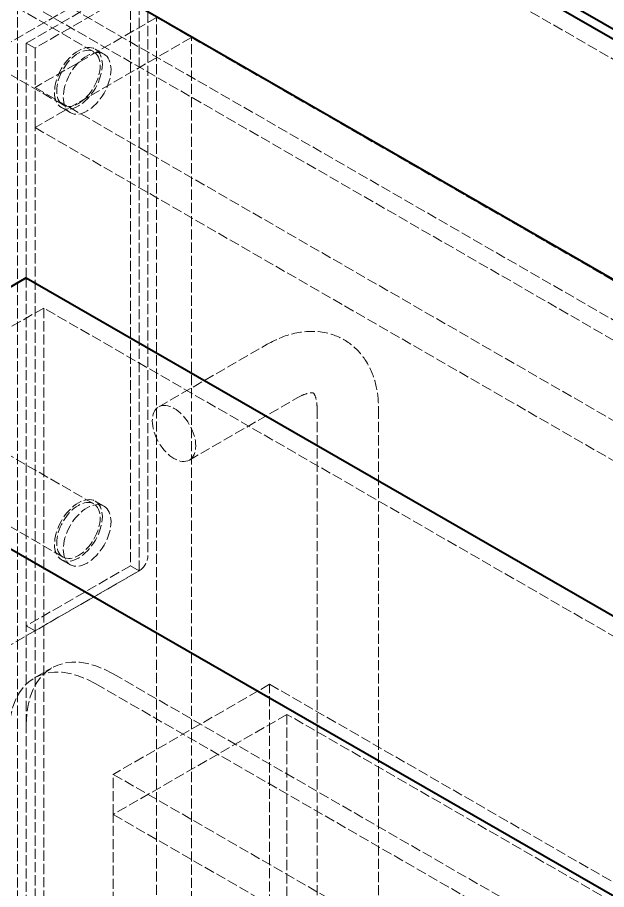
# Model space of a CAD drawing. Header units: millimetres. Extents: x 0 to 2378, y 0 to 1682.
# Drawn here: x 2110.97 to 2130.15, y 1499.98 to 1528.37 of the extents above; entities that cross this region are included whole.
import ezdxf

# ---------------------------------------------------------------- set-up
doc = ezdxf.new("R2010")
doc.units = ezdxf.units.MM
doc.header["$LTSCALE"] = 2
doc.linetypes.add('DASHED', pattern=[0.2067, 0.1654, -0.0413])
doc.layers.add('가려진 것(ISO)', color=2, linetype='DASHED', lineweight=18, true_color=0xffff00)
doc.layers.add('가시적인 것(ISO)', color=3, linetype='Continuous', lineweight=40, true_color=0x00ff00)

msp = doc.modelspace()

# ---------------------------------------------------------------- linework, layer by layer
at = {"layer": '가려진 것(ISO)'}
for p, q in [((2230.6221, 1470.2519), (2110.9797, 1539.1495)), ((2110.9797, 1539.1495), (2110.9797, 1414.5553)), ((2110.1312, 1538.6608), (2229.7736, 1469.7633)), ((2103.9086, 1535.0775), (2223.5511, 1466.18)), ((2110.1312, 1530.1747), (2222.4197, 1465.5121)), ((2110.1312, 1527.2114), (2114.9395, 1529.9803)), ((2221.854, 1465.1863), (2109.5655, 1529.849)), ((2115.2223, 1529.8162), (2115.2223, 1510.8491)), ((2113.4586, 1527.2541), (2109.4988, 1529.5344)), ((2111.2625, 1527.5359), (2114.6566, 1529.4904)), ((2114.9395, 1529.3275), (2111.5454, 1527.373)), ((2114.6566, 1529.4904), (2114.6566, 1510.5233)), ((2114.9395, 1510.3604), (2114.9395, 1529.3275)), ((2115.5052, 1528.3705), (2111.5454, 1526.0902)), ((2115.5052, 1418.8191), (2115.5052, 1528.3705)), ((2115.5052, 1528.3705), (2224.9653, 1465.3366)), ((2112.4605, 1525.5209), (2108.5008, 1527.8012)), ((2116.6365, 1527.7164), (2111.5454, 1524.7846)), ((2116.6365, 1419.4732), (2116.6365, 1527.7164)), ((2116.6365, 1527.7164), (2224.9653, 1465.334)), ((2111.5454, 1527.373), (2111.2625, 1527.5359)), ((2111.2625, 1519.8913), (2111.2625, 1527.5359)), ((2111.5454, 1527.373), (2111.5454, 1526.0902)), ((2113.7914, 1527.1779), (2113.5085, 1527.3408)), ((2111.5454, 1526.0902), (2221.0055, 1463.0563)), ((2111.5454, 1524.7846), (2111.5454, 1526.0902)), ((2112.6935, 1525.2714), (2112.4106, 1525.4343)), ((2111.5454, 1416.5414), (2111.5454, 1524.7846)), ((2111.5454, 1524.7846), (2219.8741, 1462.4022)), ((2111.2625, 1505.3604), (2111.2625, 1519.8913)), ((2111.8282, 1518.9115), (2104.4743, 1514.6767)), ((2111.8282, 1518.9115), (2111.8282, 1451.5456)), ((2194.7011, 1471.1882), (2111.8282, 1518.9115)), ((2115.5718, 1515.6961), (2119.1074, 1517.732)), ((2116.5699, 1513.9629), (2120.1054, 1515.9989)), ((2120.7277, 1515.6344), (2120.7277, 1438.785)), ((2122.7277, 1515.6344), (2122.7277, 1438.785)), ((2191.0242, 1464.8359), (2104.4743, 1514.6767)), ((2113.4586, 1512.5383), (2109.4988, 1514.8186)), ((2112.4605, 1510.8051), (2108.5008, 1513.0854)), ((2113.7914, 1512.462), (2113.5085, 1512.6249)), ((2112.6935, 1510.5556), (2112.4106, 1510.7184)), ((2114.9395, 1510.3592), (2110.1312, 1507.5902)), ((2114.6566, 1510.5233), (2111.2625, 1508.5688)), ((2111.5454, 1508.4059), (2114.9395, 1510.3604)), ((2114.9395, 1510.3604), (2114.6566, 1510.5233)), ((2111.5454, 1508.4059), (2111.2625, 1508.5688)), ((2111.5291, 1506.8722), (2112.0948, 1507.198)), ((2114.091, 1507.0018), (2186.4987, 1465.305)), ((2113.5253, 1506.6761), (2185.933, 1464.9793)), ((2119.1821, 1506.6635), (2114.091, 1503.7317)), ((2119.1821, 1455.9755), (2119.1821, 1506.6635)), ((2119.1821, 1506.6635), (2191.5899, 1464.9666)), ((2119.7478, 1505.6837), (2114.091, 1502.4261)), ((2190.4585, 1464.9641), (2119.7478, 1505.6837)), ((2119.7478, 1505.6837), (2119.7478, 1487.5707)), ((2111.2625, 1454.6725), (2111.2625, 1505.3604)), ((2114.091, 1502.4261), (2114.091, 1503.7317)), ((2114.091, 1503.7317), (2186.4987, 1462.0348)), ((2114.091, 1502.4261), (2185.3673, 1461.3808)), ((2114.091, 1453.0463), (2114.091, 1502.4261))]:
    msp.add_line(p, q, dxfattribs=at)
for centre, major_axis in [((2112.9596, 1526.3875), (0.5489, 0.9532)), ((2112.9596, 1526.3875), (-0.499, -0.8666)), ((2113.2424, 1526.2246), (0.5489, 0.9532)), ((2116.0709, 1514.8295), (0.499, -0.8666)), ((2112.9596, 1511.6717), (0.5489, 0.9532)), ((2112.9596, 1511.6717), (-0.499, -0.8666)), ((2113.2424, 1511.5088), (0.5489, 0.9532))]:
    msp.add_ellipse(centre, major_axis=major_axis, ratio=0.5780931, dxfattribs=at)
for centre, major_axis, start_param, end_param in [((2114.9395, 1510.6862), (-0.1996, -0.3466), 0.7834645, 2.3542608), ((2114.091, 1503.7317), (-1.9961, 3.4663), 5.4997209, 7.0705172), ((2113.5253, 1503.4059), (-1.9961, 3.4663), 5.4997209, 7.0705172)]:
    msp.add_ellipse(centre, major_axis=major_axis, ratio=0.5780931, start_param=start_param, end_param=end_param, dxfattribs=at)
for points, knots in [([(2119.1074, 1517.732), (2119.4083, 1517.9053), (2119.7281, 1518.0359), (2120.3951, 1518.1694), (2120.7445, 1518.1735), (2121.3475, 1518.0221), (2121.6022, 1517.9008), (2122.0297, 1517.5739), (2122.2042, 1517.374), (2122.4928, 1516.9033), (2122.5949, 1516.6273), (2122.7053, 1516.1122), (2122.7277, 1515.8746), (2122.7277, 1515.6344)], [1.5707963, 1.5707963, 1.5707963, 1.5707963, 1.8849556, 1.8849556, 2.1916537, 2.1916537, 2.4298786, 2.4298786, 2.6589643, 2.6589643, 2.9243585, 2.9243585, 3.1415927, 3.1415927, 3.1415927, 3.1415927]), ([(2120.1054, 1515.9989), (2120.2182, 1516.0638), (2120.3194, 1516.1053), (2120.477, 1516.1501), (2120.533, 1516.1539), (2120.6048, 1516.1508), (2120.604, 1516.1463), (2120.6051, 1516.1456), (2120.6149, 1516.1434), (2120.6623, 1516.058), (2120.6929, 1515.9808), (2120.7214, 1515.7997), (2120.7277, 1515.7218), (2120.7277, 1515.6344)], [1.5707963, 1.5707963, 1.5707963, 1.5707963, 1.8179417, 1.8179417, 2.0622234, 2.0622234, 2.3743924, 2.3743924, 2.6885517, 2.6885517, 2.9764189, 2.9764189, 3.1415927, 3.1415927, 3.1415927, 3.1415927])]:
    msp.add_open_spline(points, degree=3, knots=knots, dxfattribs=at)
at = {"layer": '가시적인 것(ISO)'}
for p, q in [((2230.3393, 1470.0916), (2109.5655, 1539.6406)), ((2230.6221, 1470.2545), (2109.8483, 1539.8035)), ((2102.7772, 1535.7315), (2223.5511, 1466.1825)), ((2111.2625, 1519.8913), (2103.3429, 1515.3307)), ((2111.2625, 1519.8913), (2198.9438, 1469.3991)), ((2191.0242, 1464.8385), (2103.3429, 1515.3307))]:
    msp.add_line(p, q, dxfattribs=at)

doc.saveas('drawing.dxf')
